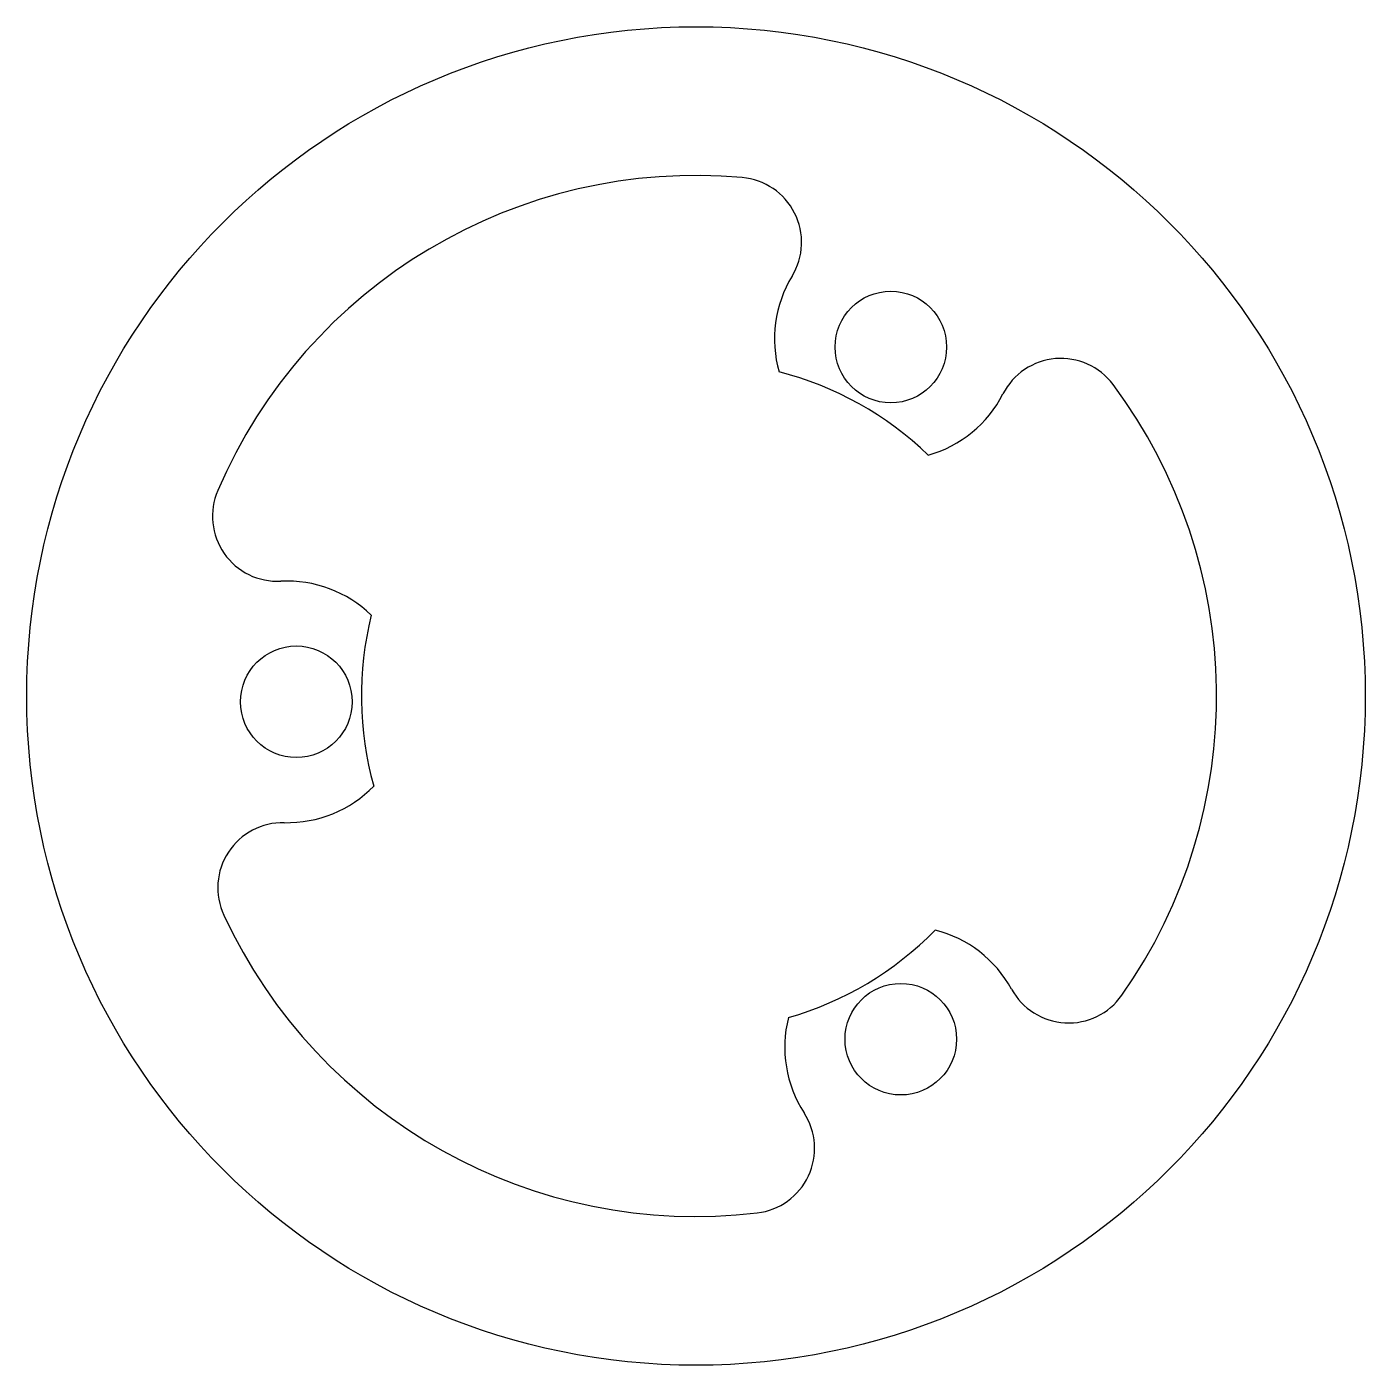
# Model space of a CAD drawing. Header units: millimetres. Extents: x -18 to 18, y -18 to 18.
import ezdxf

# ---------------------------------------------------------------- set-up
doc = ezdxf.new("R2010")
doc.units = ezdxf.units.MM

msp = doc.modelspace()

# ---------------------------------------------------------------- linework, layer by layer
at = {"color": 7, "linetype": 'Continuous', "lineweight": 25}
for centre, radius in [((0, 0), 18), ((5.24, 9.386), 1.5), ((-10.749, -0.155), 1.5), ((5.508, -9.231), 1.5)]:
    msp.add_circle(centre, radius, dxfattribs=at)
for centre, radius, start, end in [((0, 0), 14, 84.8967, 156.7526), ((1.09, 12.201), 1.75, 328.7081, 84.8967), ((5.362, 9.604), 3.25, 148.7081, 195.8296), ((9.815, 7.33), 1.75, 36.7526, 152.9412), ((0, 0), 9, 46.032, 75.6173), ((0, 0), 14, 324.8967, 36.7526), ((5.362, 9.604), 3.25, 285.8197, 332.9412), ((-11.255, 4.835), 1.75, 156.7526, 272.9412), ((-10.999, -0.158), 3.25, 45.8197, 92.9412), ((0, 0), 9, 166.032, 195.6173), ((-10.999, -0.158), 3.25, 268.7081, 315.8296), ((-11.112, -5.157), 1.75, 88.7081, 204.8967), ((0, 0), 14, 204.8967, 276.7526), ((0, 0), 9, 286.032, 315.6173), ((5.637, -9.446), 3.25, 28.7081, 75.8296), ((10.022, -7.044), 1.75, 208.7081, 324.8967), ((5.637, -9.446), 3.25, 165.8197, 212.9412), ((1.44, -12.165), 1.75, 276.7526, 32.9412)]:
    msp.add_arc(centre, radius, start, end, dxfattribs=at)

doc.saveas('drawing.dxf')
